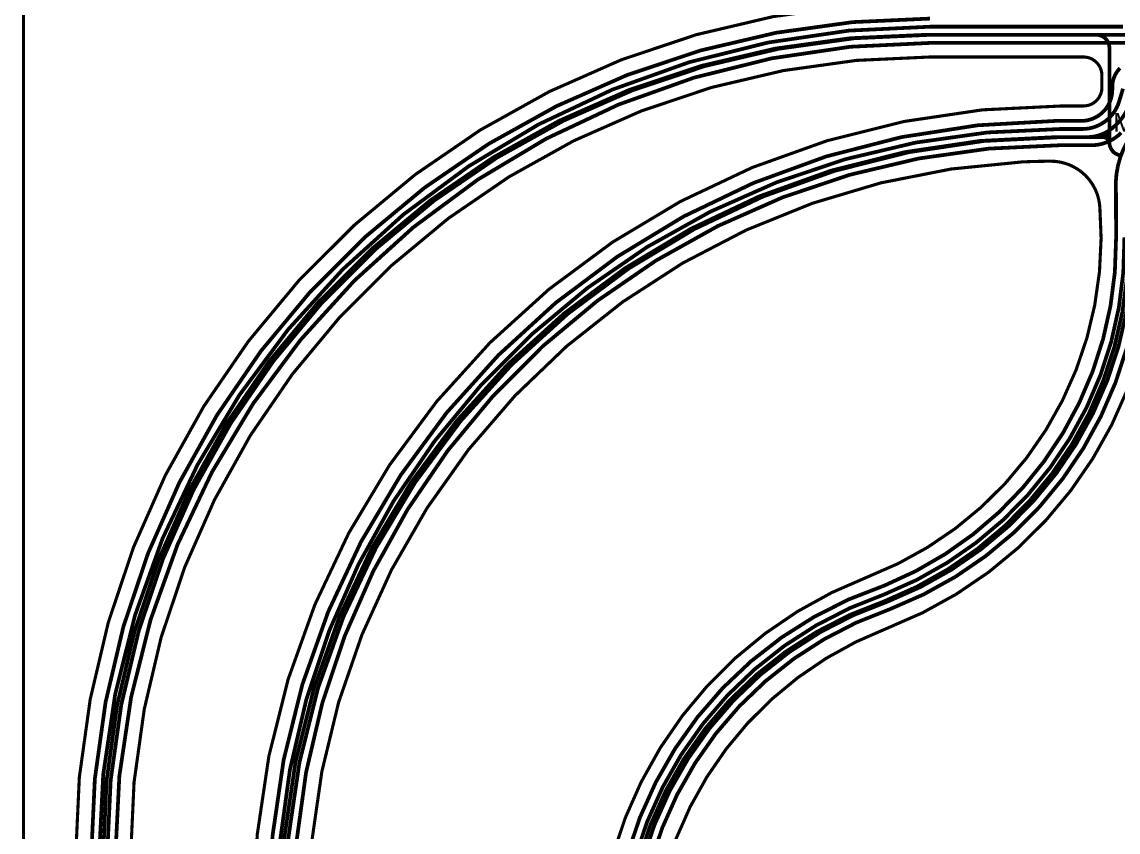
# Model space of a CAD drawing. Header units: inches. Extents: x 3 to 457, y -41 to 239.
# Drawn here: x 11.7 to 100.9, y 62 to 128 of the extents above; entities that cross this region are included whole.
import ezdxf

# ---------------------------------------------------------------- set-up
doc = ezdxf.new("R2010")
doc.units = ezdxf.units.IN
for name, color, linetype in [('Board Outline', 216, 'Continuous'), ('Bottom Layer', 5, 'Continuous'), ('Dimension', 6, 'Continuous'), ('Fabrication', 76, 'Continuous'), ('Top Layer', 1, 'Continuous')]:
    doc.layers.add(name, color=color, linetype=linetype)
doc.styles.add('Arial', font='', dxfattribs={"height": 0.2})
doc.styles.get('Arial').set_extended_font_data('Arial')

msp = doc.modelspace()

# ---------------------------------------------------------------- linework, layer by layer
at = {"layer": 'Board Outline'}
for points in [[(16.0495996, 60.0908755, 0.127, 0.127, -0.4142195751567328), (85.57025811999999, 129.61010654, 0.127, 0.127, 0)], [(20.51959828, 60.0908755, 0.127, 0.127, -0.4142199883427267), (85.57025811999999, 125.14010786, 0.127, 0.127, 0)], [(85.57025811999999, 125.14010786, 0.127, 0.127, 0), (98.03956516, 125.14010786, 0.127, 0.127, 0)], [(98.03956516, 125.14010786, 0.127, 0.127, -0.4142135623730951), (99.5395647, 123.64010832, 0.127, 0.127, 0)], [(99.5395647, 122.6534885, 0.127, 0.127, 0), (99.5395647, 123.64010832, 0.127, 0.127, 0)], [(99.5395647, 122.6534885, 0.127, 0.127, -0.4142135623730951), (98.03956516, 121.15348896, 0.127, 0.127, 0)], [(30.50160016, 55.38548232, 0.127, 0.127, -0.4142090794588383), (96.26859841999999, 121.15348642, 0.127, 0.127, 0)], [(96.26859841999999, 121.15348642, 0.127, 0.127, 0), (98.03956516, 121.15348642, 0.127, 0.127, 0)], [(34.97159884, 55.38548232, 0.127, 0.127, -0.3988783474049679), (93.04436306, 116.59858062, 0.127, 0.127, 0)], [(93.04436052, 116.59857808, 0.127, 0.127, -0.009429848299300254), (95.35441686, 116.65675678, 0.127, 0.127, 0)], [(95.3544194, 116.65675932, 0.127, 0.127, -0.4041484180288247), (99.3763697, 112.82002074, 0.127, 0.127, 0)], [(99.3763697, 112.82002074, 0.127, 0.127, 0), (99.47599358, 110.38006372, 0.127, 0.127, 0)], [(99.47599611999999, 110.38006118, 0.127, 0.127, -0.3099204459937392), (80.45568618, 82.80325578, 0.127, 0.127, 0)], [(103.9460837, 110.42355614, 0.127, 0.127, -0.3103681396936255), (82.0551572, 78.62922044, 0.127, 0.127, 0)], [(58.43609851999999, 50.78457966, 0.127, 0.127, -0.3106548531714008), (80.45563283999999, 82.803238, 0.127, 0.127, 0)], [(80.4556303, 82.803238, 0.127, 0.127, 0), (80.45568618, 82.80325832, 0.127, 0.127, 0)], [(62.90609973999999, 50.78447298, 0.127, 0.127, -0.3106543717959963), (82.0551572, 78.62922044, 0.127, 0.127, 0)]]:
    msp.add_lwpolyline(points, format="xyseb", dxfattribs=at)
for points in [[(85.53850811999999, 125.14010786, 0.0635, 0.0635, 1), (85.60200812, 125.14010786, 0.0635, 0.0635, 1)], [(85.53850811999999, 125.14010786, 0.0635, 0.0635, 1), (85.60200812, 125.14010786, 0.0635, 0.0635, 1)], [(98.00781515999999, 125.14010786, 0.0635, 0.0635, 1), (98.07131515999998, 125.14010786, 0.0635, 0.0635, 1)], [(98.00781515999999, 125.14010786, 0.0635, 0.0635, 1), (98.07131515999998, 125.14010786, 0.0635, 0.0635, 1)], [(99.5078147, 123.64010832, 0.0635, 0.0635, 1), (99.57131469999999, 123.64010832, 0.0635, 0.0635, 1)], [(99.5078147, 123.64010832, 0.0635, 0.0635, 1), (99.57131469999999, 123.64010832, 0.0635, 0.0635, 1)], [(99.5078147, 122.6534885, 0.0635, 0.0635, 1), (99.57131469999999, 122.6534885, 0.0635, 0.0635, 1)], [(99.5078147, 122.6534885, 0.0635, 0.0635, 1), (99.57131469999999, 122.6534885, 0.0635, 0.0635, 1)], [(96.23684841999999, 121.15348642, 0.0635, 0.0635, 1), (96.30034841999999, 121.15348642, 0.0635, 0.0635, 1)], [(96.23684841999999, 121.15348642, 0.0635, 0.0635, 1), (96.30034841999999, 121.15348642, 0.0635, 0.0635, 1)], [(98.00781515999999, 121.15348896, 0.0635, 0.0635, 1), (98.07131515999998, 121.15348896, 0.0635, 0.0635, 1)], [(98.00781515999999, 121.15348642, 0.0635, 0.0635, 1), (98.07131515999998, 121.15348642, 0.0635, 0.0635, 1)], [(93.01261052, 116.59857808, 0.0635, 0.0635, 1), (93.07611052, 116.59857808, 0.0635, 0.0635, 1)], [(93.01261305999999, 116.59858062, 0.0635, 0.0635, 1), (93.07611306, 116.59858062, 0.0635, 0.0635, 1)], [(95.32266686, 116.65675678, 0.0635, 0.0635, 1), (95.38616685999999, 116.65675678, 0.0635, 0.0635, 1)], [(95.3226694, 116.65675932, 0.0635, 0.0635, 1), (95.3861694, 116.65675932, 0.0635, 0.0635, 1)], [(99.3446197, 112.82002074, 0.0635, 0.0635, 1), (99.40811969999999, 112.82002074, 0.0635, 0.0635, 1)], [(99.3446197, 112.82002074, 0.0635, 0.0635, 1), (99.40811969999999, 112.82002074, 0.0635, 0.0635, 1)], [(99.44424358, 110.38006372, 0.0635, 0.0635, 1), (99.50774358, 110.38006372, 0.0635, 0.0635, 1)], [(99.44424612, 110.38006118, 0.0635, 0.0635, 1), (99.50774612, 110.38006118, 0.0635, 0.0635, 1)], [(80.4238803, 82.803238, 0.0635, 0.0635, 1), (80.4873803, 82.803238, 0.0635, 0.0635, 1)], [(80.42388283999999, 82.803238, 0.0635, 0.0635, 1), (80.48738284, 82.803238, 0.0635, 0.0635, 1)], [(80.42393618, 82.80325832, 0.0635, 0.0635, 1), (80.48743618, 82.80325832, 0.0635, 0.0635, 1)], [(80.42393618, 82.80325578, 0.0635, 0.0635, 1), (80.48743618, 82.80325578, 0.0635, 0.0635, 1)], [(82.0234072, 78.62922044, 0.0635, 0.0635, 1), (82.0869072, 78.62922044, 0.0635, 0.0635, 1)], [(82.0234072, 78.62922044, 0.0635, 0.0635, 1), (82.0869072, 78.62922044, 0.0635, 0.0635, 1)]]:
    msp.add_lwpolyline(points, format="xyseb", close=True, dxfattribs=at)
at = {"layer": 'Bottom Layer'}
for points in [[(17.31351884, 60.0908755, 0.3048, 0.3048, -0.4142135623730951), (85.56637192, 128.26712218, 0.3048, 0.3048, 0)], [(17.95677384, 60.09352217999999, 0.3048, 0.3048, -0.4142135513537978), (85.56637192, 127.60671964, 0.3048, 0.3048, 0)], [(85.56637192, 127.60671964, 0.3048, 0.3048, 0), (101.25453968, 127.60671964, 0.3048, 0.3048, 0)], [(18.60677254, 60.09352217999999, 0.3048, 0.3048, -0.4142135734834939), (85.56637192, 126.94632218, 0.3048, 0.3048, 0)], [(85.56637192, 126.94632218, 0.3048, 0.3048, 0), (103.65502256, 126.94632218, 0.3048, 0.3048, 0)], [(19.27673818, 60.11345356, 0.3048, 0.3048, -0.4142135286851717), (85.56636684, 126.28591964, 0.3048, 0.3048, 0)], [(85.56637192, 126.28592218, 0.3048, 0.3048, 0), (102.616, 126.28592218, 0.3048, 0.3048, 0)], [(100.38663184, 122.7124546, 0.3048, 0.3048, -0.198912367379658), (101.0158, 124.2314, 0.3048, 0.3048, 0)], [(100.38663184, 122.47427626, 0.3048, 0.3048, -0.1560240735928539), (99.91520275999999, 121.00029902, 0.3048, 0.3048, 0)], [(100.38663184, 122.47427626, 0.3048, 0.3048, 0), (100.38663184, 122.7124546, 0.3048, 0.3048, 0)], [(101.98506146, 122.62260718, 0.3048, 0.3048, -0.2137116292624694), (100.66111186, 119.59713444, 0.3048, 0.3048, 0)], [(100.94516768, 121.52668608, 0.3048, 0.3048, 0), (101.25453968, 122.56301624, 0.3048, 0.3048, 0)], [(100.94516768, 121.52668608, 0.3048, 0.3048, -0.3315810278144452), (97.92379704, 119.2755171, 0.3048, 0.3048, 0)], [(100.67727388, 114.19199412, 0.3048, 0.3048, -0.4327013893780627), (108.03068818, 122.0216, 0.3048, 0.3048, 0)], [(99.91520275999999, 121.00029902, 0.3048, 0.3048, -0.2425163170724391), (97.84663183999999, 119.93427626, 0.3048, 0.3048, 0)], [(31.75877062, 55.39452218, 0.3048, 0.3048, -0.4125146451853244), (95.7333366, 119.93427626, 0.3048, 0.3048, 0)], [(95.7333366, 119.93427626, 0.3048, 0.3048, 0), (97.84663183999999, 119.93427626, 0.3048, 0.3048, 0)], [(100.61172664, 119.55229328, 0.3048, 0.3048, -0.1984121153092172), (98.34064659999999, 118.61511964, 0.3048, 0.3048, 0)], [(100.61172664, 119.55229328, 0.3048, 0.3048, 0), (100.61174696, 119.55231106, 0.3048, 0.3048, 0)], [(100.61173934, 119.55230344, 0.3048, 0.3048, 0), (100.61174696, 119.55231106, 0.3048, 0.3048, 0)], [(100.61174696, 119.55231106, 0.3048, 0.3048, 0), (100.66111186, 119.59713444, 0.3048, 0.3048, 0)], [(32.40877185999999, 55.39452218, 0.3048, 0.3048, -0.4142135623897687), (96.10737191999999, 119.27551964, 0.3048, 0.3048, 0)], [(33.0587731, 55.40510382, 0.3048, 0.3048, -0.4142135505909564), (96.13277192, 118.61512218, 0.3048, 0.3048, 0)], [(96.10737191999999, 119.27551964, 0.3048, 0.3048, 0), (97.92203682, 119.27551964, 0.3048, 0.3048, 0)], [(96.13277192, 118.61512218, 0.3048, 0.3048, 0), (98.34064914, 118.61512218, 0.3048, 0.3048, 0)], [(97.92203682, 119.27551964, 0.3048, 0.3048, 0), (97.92379704, 119.2755171, 0.3048, 0.3048, 0)], [(101.10953108, 118.96971634, 0.3048, 0.3048, -0.1992652543199228), (98.661093, 117.95471964, 0.3048, 0.3048, 0)], [(33.74467216, 55.43051144, 0.3048, 0.3048, -0.4142135861855677), (96.10737191999999, 117.95471964, 0.3048, 0.3048, 0)], [(96.10737191999999, 117.95472218, 0.3048, 0.3048, 0), (98.65933278, 117.95472218, 0.3048, 0.3048, 0)], [(98.65933278, 117.95472218, 0.3048, 0.3048, 0), (98.661093, 117.95471964, 0.3048, 0.3048, 0)], [(100.67727388, 114.19199412, 0.3048, 0.3048, 0), (100.68418522, 114.08192576, 0.3048, 0.3048, 0)], [(100.68418522, 114.08192576, 0.3048, 0.3048, 0), (100.6937915, 110.41475758, 0.3048, 0.3048, 0)], [(101.37108758, 110.45136406, 0.3048, 0.3048, -0.3121810015699344), (81.86836814, 81.40470384, 0.3048, 0.3048, 0)], [(100.6937915, 110.41475504, 0.3048, 0.3048, -0.307789068152753), (81.87413647999999, 82.12270596, 0.3048, 0.3048, 0)], [(102.03294808, 110.12359738, 0.3048, 0.3048, -0.3104125289906787), (82.16098122, 80.82704942, 0.3048, 0.3048, 0)], [(102.68971588, 110.28444796, 0.3048, 0.3048, -0.3143251668603632), (82.29888035999998, 80.18937987999999, 0.3048, 0.3048, 0)], [(59.69877316, 50.92575032, 0.3048, 0.3048, -0.326210582263946), (81.87413647999999, 82.12270342, 0.3048, 0.3048, 0)], [(60.34877186, 50.84862829999999, 0.3048, 0.3048, -0.3238499183389744), (81.86836814, 81.40470384, 0.3048, 0.3048, 0)], [(60.9987731, 50.84865878, 0.3048, 0.3048, -0.3245088175388228), (82.16098122, 80.82704942, 0.3048, 0.3048, 0)], [(61.68232266, 50.87066534, 0.3048, 0.3048, -0.3235539720111664), (82.29888035999998, 80.18937987999999, 0.3048, 0.3048, 0)]]:
    msp.add_lwpolyline(points, format="xyseb", dxfattribs=at)
for points in [[(85.49017192, 127.60671964, 0.1524, 0.1524, 1), (85.64257192, 127.60671964, 0.1524, 0.1524, 1)], [(85.49017192, 127.60671964, 0.1524, 0.1524, 1), (85.64257192, 127.60671964, 0.1524, 0.1524, 1)], [(85.49017192, 126.94632218, 0.1524, 0.1524, 1), (85.64257192, 126.94632218, 0.1524, 0.1524, 1)], [(85.49017192, 126.94632218, 0.1524, 0.1524, 1), (85.64257192, 126.94632218, 0.1524, 0.1524, 1)], [(85.49016683999999, 126.28591964, 0.1524, 0.1524, 1), (85.64256684, 126.28591964, 0.1524, 0.1524, 1)], [(85.49017192, 126.28592218, 0.1524, 0.1524, 1), (85.64257192, 126.28592218, 0.1524, 0.1524, 1)], [(100.31043184, 122.7124546, 0.1524, 0.1524, 1), (100.46283184, 122.7124546, 0.1524, 0.1524, 1)], [(100.31043184, 122.7124546, 0.1524, 0.1524, 1), (100.46283184, 122.7124546, 0.1524, 0.1524, 1)], [(100.31043184, 122.47427626, 0.1524, 0.1524, 1), (100.46283184, 122.47427626, 0.1524, 0.1524, 1)], [(100.31043184, 122.47427626, 0.1524, 0.1524, 1), (100.46283184, 122.47427626, 0.1524, 0.1524, 1)], [(100.86896768, 121.52668608, 0.1524, 0.1524, 1), (101.02136768, 121.52668608, 0.1524, 0.1524, 1)], [(100.86896768, 121.52668608, 0.1524, 0.1524, 1), (101.02136768, 121.52668608, 0.1524, 0.1524, 1)], [(99.83900276, 121.00029902, 0.1524, 0.1524, 1), (99.99140276, 121.00029902, 0.1524, 0.1524, 1)], [(99.83900276, 121.00029902, 0.1524, 0.1524, 1), (99.99140276, 121.00029902, 0.1524, 0.1524, 1)], [(95.6571366, 119.93427626, 0.1524, 0.1524, 1), (95.80953659999999, 119.93427626, 0.1524, 0.1524, 1)], [(95.6571366, 119.93427626, 0.1524, 0.1524, 1), (95.80953659999999, 119.93427626, 0.1524, 0.1524, 1)], [(97.77043184, 119.93427626, 0.1524, 0.1524, 1), (97.92283183999999, 119.93427626, 0.1524, 0.1524, 1)], [(97.77043184, 119.93427626, 0.1524, 0.1524, 1), (97.92283183999999, 119.93427626, 0.1524, 0.1524, 1)], [(100.53552664, 119.55229328, 0.1524, 0.1524, 1), (100.68792664, 119.55229328, 0.1524, 0.1524, 1)], [(100.53552664, 119.55229328, 0.1524, 0.1524, 1), (100.68792664, 119.55229328, 0.1524, 0.1524, 1)], [(100.53553934, 119.55230344, 0.1524, 0.1524, 1), (100.68793934, 119.55230344, 0.1524, 0.1524, 1)], [(100.53554696, 119.55231106, 0.1524, 0.1524, 1), (100.68794696, 119.55231106, 0.1524, 0.1524, 1)], [(100.53554696, 119.55231106, 0.1524, 0.1524, 1), (100.68794696, 119.55231106, 0.1524, 0.1524, 1)], [(100.53554696, 119.55231106, 0.1524, 0.1524, 1), (100.68794696, 119.55231106, 0.1524, 0.1524, 1)], [(100.58491186, 119.59713444, 0.1524, 0.1524, 1), (100.73731186, 119.59713444, 0.1524, 0.1524, 1)], [(100.58491186, 119.59713444, 0.1524, 0.1524, 1), (100.73731186, 119.59713444, 0.1524, 0.1524, 1)], [(96.03117191999999, 119.27551964, 0.1524, 0.1524, 1), (96.18357192, 119.27551964, 0.1524, 0.1524, 1)], [(96.03117191999999, 119.27551964, 0.1524, 0.1524, 1), (96.18357192, 119.27551964, 0.1524, 0.1524, 1)], [(96.05657192, 118.61512218, 0.1524, 0.1524, 1), (96.20897192, 118.61512218, 0.1524, 0.1524, 1)], [(96.05657192, 118.61512218, 0.1524, 0.1524, 1), (96.20897192, 118.61512218, 0.1524, 0.1524, 1)], [(97.84583681999999, 119.27551964, 0.1524, 0.1524, 1), (97.99823682, 119.27551964, 0.1524, 0.1524, 1)], [(97.84583681999999, 119.27551964, 0.1524, 0.1524, 1), (97.99823682, 119.27551964, 0.1524, 0.1524, 1)], [(97.84759703999998, 119.2755171, 0.1524, 0.1524, 1), (97.99999704, 119.2755171, 0.1524, 0.1524, 1)], [(97.84759703999998, 119.2755171, 0.1524, 0.1524, 1), (97.99999704, 119.2755171, 0.1524, 0.1524, 1)], [(98.2644466, 118.61511964, 0.1524, 0.1524, 1), (98.4168466, 118.61511964, 0.1524, 0.1524, 1)], [(98.26444914, 118.61512218, 0.1524, 0.1524, 1), (98.41684914, 118.61512218, 0.1524, 0.1524, 1)], [(96.03117191999999, 117.95472218, 0.1524, 0.1524, 1), (96.18357192, 117.95472218, 0.1524, 0.1524, 1)], [(96.03117191999999, 117.95471964, 0.1524, 0.1524, 1), (96.18357192, 117.95471964, 0.1524, 0.1524, 1)], [(98.58313277999999, 117.95472218, 0.1524, 0.1524, 1), (98.73553278, 117.95472218, 0.1524, 0.1524, 1)], [(98.58313277999999, 117.95472218, 0.1524, 0.1524, 1), (98.73553278, 117.95472218, 0.1524, 0.1524, 1)], [(98.584893, 117.95471964, 0.1524, 0.1524, 1), (98.737293, 117.95471964, 0.1524, 0.1524, 1)], [(98.584893, 117.95471964, 0.1524, 0.1524, 1), (98.737293, 117.95471964, 0.1524, 0.1524, 1)], [(100.60107388, 114.19199412, 0.1524, 0.1524, 1), (100.75347388, 114.19199412, 0.1524, 0.1524, 1)], [(100.60107388, 114.19199412, 0.1524, 0.1524, 1), (100.75347388, 114.19199412, 0.1524, 0.1524, 1)], [(100.60798522, 114.08192576, 0.1524, 0.1524, 1), (100.76038522, 114.08192576, 0.1524, 0.1524, 1)], [(100.60798522, 114.08192576, 0.1524, 0.1524, 1), (100.76038522, 114.08192576, 0.1524, 0.1524, 1)], [(100.6175915, 110.41475758, 0.1524, 0.1524, 1), (100.7699915, 110.41475758, 0.1524, 0.1524, 1)], [(100.6175915, 110.41475504, 0.1524, 0.1524, 1), (100.7699915, 110.41475504, 0.1524, 0.1524, 1)], [(81.79793647999999, 82.12270596, 0.1524, 0.1524, 1), (81.95033648, 82.12270596, 0.1524, 0.1524, 1)], [(81.79793647999999, 82.12270342, 0.1524, 0.1524, 1), (81.95033648, 82.12270342, 0.1524, 0.1524, 1)], [(81.79216813999999, 81.40470384, 0.1524, 0.1524, 1), (81.94456814, 81.40470384, 0.1524, 0.1524, 1)], [(81.79216813999999, 81.40470384, 0.1524, 0.1524, 1), (81.94456814, 81.40470384, 0.1524, 0.1524, 1)], [(82.08478122, 80.82704942, 0.1524, 0.1524, 1), (82.23718122, 80.82704942, 0.1524, 0.1524, 1)], [(82.08478122, 80.82704942, 0.1524, 0.1524, 1), (82.23718122, 80.82704942, 0.1524, 0.1524, 1)], [(82.22268036, 80.18937987999999, 0.1524, 0.1524, 1), (82.37508036, 80.18937987999999, 0.1524, 0.1524, 1)], [(82.22268036, 80.18937987999999, 0.1524, 0.1524, 1), (82.37508036, 80.18937987999999, 0.1524, 0.1524, 1)]]:
    msp.add_lwpolyline(points, format="xyseb", close=True, dxfattribs=at)
at = {"layer": 'Dimension'}
msp.add_lwpolyline([(11.80135816, 2.63439656, 0.254, 0.254, 0), (11.80135816, 192.4558, 0.254, 0.254, 0)], format="xyseb", dxfattribs=at)
at = {"layer": 'Fabrication'}
for points in [[(16.0495996, 60.0908755, 0.254, 0.254, -0.4142195751567328), (85.57025811999999, 129.61010654, 0.254, 0.254, 0)], [(20.51959828, 60.0908755, 0.254, 0.254, -0.4142199883427267), (85.57025811999999, 125.14010786, 0.254, 0.254, 0)], [(85.57025811999999, 125.14010786, 0.254, 0.254, 0), (98.03956516, 125.14010786, 0.254, 0.254, 0)], [(98.03956516, 125.14010786, 0.254, 0.254, -0.4142135623730951), (99.5395647, 123.64010832, 0.254, 0.254, 0)], [(99.5395647, 122.6534885, 0.254, 0.254, 0), (99.5395647, 123.64010832, 0.254, 0.254, 0)], [(99.5395647, 122.6534885, 0.254, 0.254, -0.4142135623730951), (98.03956516, 121.15348896, 0.254, 0.254, 0)], [(30.50160016, 55.38548232, 0.254, 0.254, -0.4142090794588383), (96.26859841999999, 121.15348642, 0.254, 0.254, 0)], [(96.26859841999999, 121.15348642, 0.254, 0.254, 0), (98.03956516, 121.15348642, 0.254, 0.254, 0)], [(34.97159884, 55.38548232, 0.254, 0.254, -0.3988783474049679), (93.04436306, 116.59858062, 0.254, 0.254, 0)], [(93.04436052, 116.59857808, 0.254, 0.254, -0.009429848299300254), (95.35441686, 116.65675678, 0.254, 0.254, 0)], [(95.3544194, 116.65675932, 0.254, 0.254, -0.4041484180288247), (99.3763697, 112.82002074, 0.254, 0.254, 0)], [(99.3763697, 112.82002074, 0.254, 0.254, 0), (99.47599358, 110.38006372, 0.254, 0.254, 0)], [(99.47599611999999, 110.38006118, 0.254, 0.254, -0.3099204459937392), (80.45568618, 82.80325578, 0.254, 0.254, 0)], [(103.9460837, 110.42355614, 0.254, 0.254, -0.3103681396936255), (82.0551572, 78.62922044, 0.254, 0.254, 0)], [(58.43609851999999, 50.78457966, 0.254, 0.254, -0.3106548531714008), (80.45563283999999, 82.803238, 0.254, 0.254, 0)], [(80.4556303, 82.803238, 0.254, 0.254, 0), (80.45568618, 82.80325832, 0.254, 0.254, 0)], [(62.90609973999999, 50.78447298, 0.254, 0.254, -0.3106543717959963), (82.0551572, 78.62922044, 0.254, 0.254, 0)]]:
    msp.add_lwpolyline(points, format="xyseb", dxfattribs=at)
for points in [[(85.50675812, 125.14010786, 0.127, 0.127, 1), (85.63375812, 125.14010786, 0.127, 0.127, 1)], [(85.50675812, 125.14010786, 0.127, 0.127, 1), (85.63375812, 125.14010786, 0.127, 0.127, 1)], [(97.97606516, 125.14010786, 0.127, 0.127, 1), (98.10306516, 125.14010786, 0.127, 0.127, 1)], [(97.97606516, 125.14010786, 0.127, 0.127, 1), (98.10306516, 125.14010786, 0.127, 0.127, 1)], [(99.4760647, 123.64010832, 0.127, 0.127, 1), (99.6030647, 123.64010832, 0.127, 0.127, 1)], [(99.4760647, 123.64010832, 0.127, 0.127, 1), (99.6030647, 123.64010832, 0.127, 0.127, 1)], [(99.4760647, 122.6534885, 0.127, 0.127, 1), (99.6030647, 122.6534885, 0.127, 0.127, 1)], [(99.4760647, 122.6534885, 0.127, 0.127, 1), (99.6030647, 122.6534885, 0.127, 0.127, 1)], [(96.20509842, 121.15348642, 0.127, 0.127, 1), (96.33209842, 121.15348642, 0.127, 0.127, 1)], [(96.20509842, 121.15348642, 0.127, 0.127, 1), (96.33209842, 121.15348642, 0.127, 0.127, 1)], [(97.97606516, 121.15348896, 0.127, 0.127, 1), (98.10306516, 121.15348896, 0.127, 0.127, 1)], [(97.97606516, 121.15348642, 0.127, 0.127, 1), (98.10306516, 121.15348642, 0.127, 0.127, 1)], [(92.98086052, 116.59857808, 0.127, 0.127, 1), (93.10786051999999, 116.59857808, 0.127, 0.127, 1)], [(92.98086305999999, 116.59858062, 0.127, 0.127, 1), (93.10786306, 116.59858062, 0.127, 0.127, 1)], [(95.29091686, 116.65675678, 0.127, 0.127, 1), (95.41791685999999, 116.65675678, 0.127, 0.127, 1)], [(95.29091939999999, 116.65675932, 0.127, 0.127, 1), (95.41791939999999, 116.65675932, 0.127, 0.127, 1)], [(99.3128697, 112.82002074, 0.127, 0.127, 1), (99.43986969999999, 112.82002074, 0.127, 0.127, 1)], [(99.3128697, 112.82002074, 0.127, 0.127, 1), (99.43986969999999, 112.82002074, 0.127, 0.127, 1)], [(99.41249357999999, 110.38006372, 0.127, 0.127, 1), (99.53949358, 110.38006372, 0.127, 0.127, 1)], [(99.41249611999999, 110.38006118, 0.127, 0.127, 1), (99.53949612, 110.38006118, 0.127, 0.127, 1)], [(80.39213029999999, 82.803238, 0.127, 0.127, 1), (80.5191303, 82.803238, 0.127, 0.127, 1)], [(80.39213283999999, 82.803238, 0.127, 0.127, 1), (80.51913284, 82.803238, 0.127, 0.127, 1)], [(80.39218618, 82.80325832, 0.127, 0.127, 1), (80.51918617999999, 82.80325832, 0.127, 0.127, 1)], [(80.39218618, 82.80325578, 0.127, 0.127, 1), (80.51918617999999, 82.80325578, 0.127, 0.127, 1)], [(81.99165719999999, 78.62922044, 0.127, 0.127, 1), (82.11865719999999, 78.62922044, 0.127, 0.127, 1)], [(81.99165719999999, 78.62922044, 0.127, 0.127, 1), (82.11865719999999, 78.62922044, 0.127, 0.127, 1)]]:
    msp.add_lwpolyline(points, format="xyseb", close=True, dxfattribs=at)
at = {"layer": 'Top Layer'}
for points in [[(18.27657254, 60.09352217999999, 0.3048, 0.3048, -0.4142135734834939), (85.23617192, 126.94632218, 0.3048, 0.3048, 0)], [(85.23617192, 126.94632218, 0.3048, 0.3048, 0), (99.07917192, 126.94632218, 0.3048, 0.3048, 0)], [(99.07917192, 126.94632218, 0.3048, 0.3048, -0.4142135623730951), (100.1522, 125.8732941, 0.3048, 0.3048, 0)], [(100.1522, 119.14740712, 0.3048, 0.3048, 0), (100.1522, 125.8732941, 0.3048, 0.3048, 0)], [(32.7285731, 55.40510382, 0.3048, 0.3048, -0.4142135505909564), (95.80257191999999, 118.61512218, 0.3048, 0.3048, 0)], [(95.80257191999999, 118.61512218, 0.3048, 0.3048, 0), (99.61991505999998, 118.61512218, 0.3048, 0.3048, 0)], [(100.1522, 119.14740712, 0.3048, 0.3048, -0.4142135623730951), (99.61991505999998, 118.61512218, 0.3048, 0.3048, 0)], [(99.61991505999998, 118.61512218, 0.3048, 0.3048, -0.4142135623730951), (100.1522, 118.08283724, 0.3048, 0.3048, 0)], [(100.1522, 118.1792785, 0.3048, 0.3048, 0), (100.1522, 119.14740712, 0.3048, 0.3048, 0)], [(101.2120785, 117.1194, 0.3048, 0.3048, -0.4142135623730951), (100.1522, 118.1792785, 0.3048, 0.3048, 0)], [(101.70274808, 110.12359738, 0.3048, 0.3048, -0.3104125289906787), (81.83078122, 80.82704942, 0.3048, 0.3048, 0)], [(60.6685731, 50.84865878, 0.3048, 0.3048, -0.3245088175388228), (81.83078122, 80.82704942, 0.3048, 0.3048, 0)]]:
    msp.add_lwpolyline(points, format="xyseb", dxfattribs=at)
for points in [[(85.15997191999999, 126.94632218, 0.1524, 0.1524, 1), (85.31237191999999, 126.94632218, 0.1524, 0.1524, 1)], [(85.15997191999999, 126.94632218, 0.1524, 0.1524, 1), (85.31237191999999, 126.94632218, 0.1524, 0.1524, 1)], [(99.00297192, 126.94632218, 0.1524, 0.1524, 1), (99.15537192, 126.94632218, 0.1524, 0.1524, 1)], [(99.00297192, 126.94632218, 0.1524, 0.1524, 1), (99.15537192, 126.94632218, 0.1524, 0.1524, 1)], [(100.076, 125.8732941, 0.1524, 0.1524, 1), (100.2284, 125.8732941, 0.1524, 0.1524, 1)], [(100.076, 125.8732941, 0.1524, 0.1524, 1), (100.2284, 125.8732941, 0.1524, 0.1524, 1)], [(95.72637191999999, 118.61512218, 0.1524, 0.1524, 1), (95.87877192, 118.61512218, 0.1524, 0.1524, 1)], [(95.72637191999999, 118.61512218, 0.1524, 0.1524, 1), (95.87877192, 118.61512218, 0.1524, 0.1524, 1)], [(99.54371506, 118.61512218, 0.1524, 0.1524, 1), (99.69611506, 118.61512218, 0.1524, 0.1524, 1)], [(99.54371506, 118.61512218, 0.1524, 0.1524, 1), (99.69611506, 118.61512218, 0.1524, 0.1524, 1)], [(99.54371506, 118.61512218, 0.1524, 0.1524, 1), (99.69611506, 118.61512218, 0.1524, 0.1524, 1)], [(100.076, 119.14740712, 0.1524, 0.1524, 1), (100.2284, 119.14740712, 0.1524, 0.1524, 1)], [(100.076, 119.14740712, 0.1524, 0.1524, 1), (100.2284, 119.14740712, 0.1524, 0.1524, 1)], [(100.076, 119.14740712, 0.1524, 0.1524, 1), (100.2284, 119.14740712, 0.1524, 0.1524, 1)], [(100.076, 118.1792785, 0.1524, 0.1524, 1), (100.2284, 118.1792785, 0.1524, 0.1524, 1)], [(100.076, 118.1792785, 0.1524, 0.1524, 1), (100.2284, 118.1792785, 0.1524, 0.1524, 1)], [(100.076, 118.08283724, 0.1524, 0.1524, 1), (100.2284, 118.08283724, 0.1524, 0.1524, 1)], [(81.75458121999999, 80.82704942, 0.1524, 0.1524, 1), (81.90698121999999, 80.82704942, 0.1524, 0.1524, 1)], [(81.75458121999999, 80.82704942, 0.1524, 0.1524, 1), (81.90698121999999, 80.82704942, 0.1524, 0.1524, 1)]]:
    msp.add_lwpolyline(points, format="xyseb", close=True, dxfattribs=at)

# ---------------------------------------------------------------- texts
at = {"layer": 'Fabrication', "style": 'Arial'}
msp.add_text('Material : Polyimide', height=1.524, dxfattribs=at).set_placement((100.45834112, 119.05375224))

doc.saveas('drawing.dxf')
